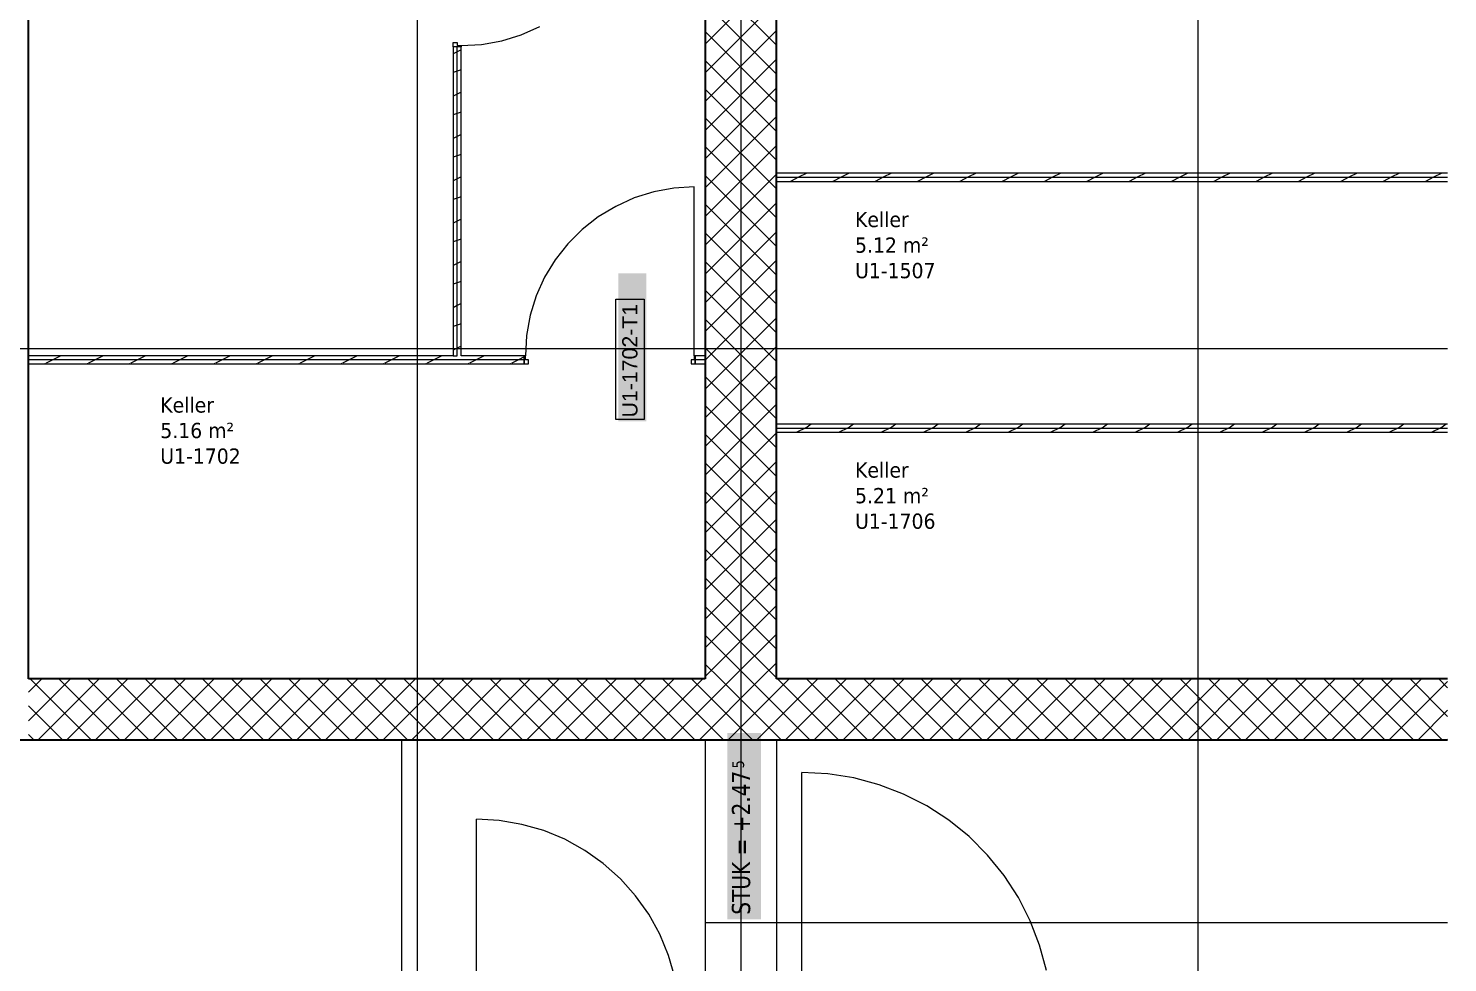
# Model space of a CAD drawing. Extents: x -1067 to 23308, y -6822 to 57810.
# Drawn here: x 59.2 to 198.8, y 185.9 to 277.8 of the extents above; entities that cross this region are included whole.
import ezdxf
from ezdxf.lldxf.tags import DXFTag

# ---------------------------------------------------------------- set-up
doc = ezdxf.new("R2010")
doc.units = 0
doc.layers.get('0').update_dxf_attribs({"lineweight": 13})
for name, color, linetype, lineweight in [('A-AREA-____-IDEN', 7, 'Continuous', 5), ('A-DETL-____-HDLN', 7, '_Verdeckte Linien_', 9), ('A-DOOR-____-IDEN', 7, 'Continuous', 5), ('A-DOOR-____-OTLN', 7, 'Continuous', 9), ('A-DOOR-FRAM-MCUT', 7, 'Continuous', 9), ('A-DOOR-OPNG-OTLN', 7, 'Continuous', 9), ('A-FLOR-____-OTLN', 7, 'Continuous', 9), ('A-WALL-____-MCUT', 7, 'Continuous', 35), ('A-WALL-____-PATT', 7, 'Continuous', 35), ('A-WALL-FNSH-MCUT', 7, 'Continuous', 35), ('S-GRID-____-OTLN', 7, 'Continuous', 5)]:
    doc.layers.add(name, color=color, linetype=linetype, lineweight=lineweight)
doc.styles.get("Standard").update_dxf_attribs({"font": 'arial.ttf'})
tags = doc.linetypes.add('_Rasterlinie_', pattern=[0.375, 0.2, -0.05, 0.075, -0.05]).pattern_tags.tags
tags[10:11] = [DXFTag(74, 4), DXFTag(75, 0), DXFTag(340, '0'), DXFTag(46, 1.0), DXFTag(50, 0.0), DXFTag(44, 0.0), DXFTag(45, 0.0)]
tags[8:9] = [DXFTag(74, 4), DXFTag(75, 0), DXFTag(340, '0'), DXFTag(46, 1.0), DXFTag(50, 0.0), DXFTag(44, 0.0), DXFTag(45, 0.0)]
tags[6:7] = [DXFTag(74, 4), DXFTag(75, 0), DXFTag(340, '0'), DXFTag(46, 1.0), DXFTag(50, 0.0), DXFTag(44, 0.0), DXFTag(45, 0.0)]
tags[4:5] = [DXFTag(74, 4), DXFTag(75, 0), DXFTag(340, '0'), DXFTag(46, 1.0), DXFTag(50, 0.0), DXFTag(44, 0.0), DXFTag(45, 0.0)]
tags = doc.linetypes.add('_Verdeckte Linien_', pattern=[0.15, 0.1, -0.05]).pattern_tags.tags
tags[6:7] = [DXFTag(74, 4), DXFTag(75, 0), DXFTag(340, '0'), DXFTag(46, 1.0), DXFTag(50, 0.0), DXFTag(44, 0.0), DXFTag(45, 0.0)]
tags[4:5] = [DXFTag(74, 4), DXFTag(75, 0), DXFTag(340, '0'), DXFTag(46, 1.0), DXFTag(50, 0.0), DXFTag(44, 0.0), DXFTag(45, 0.0)]
tags = doc.linetypes.add('Grundrissdarstellung Sturz', pattern=[0.25, 0.15, -0.05, 0, -0.05]).pattern_tags.tags
tags[10:11] = [DXFTag(74, 4), DXFTag(75, 0), DXFTag(340, '0'), DXFTag(46, 1.0), DXFTag(50, 0.0), DXFTag(44, 0.0), DXFTag(45, 0.0)]
tags[8:9] = [DXFTag(74, 4), DXFTag(75, 0), DXFTag(340, '0'), DXFTag(46, 1.0), DXFTag(50, 0.0), DXFTag(44, 0.0), DXFTag(45, 0.0)]
tags[6:7] = [DXFTag(74, 4), DXFTag(75, 0), DXFTag(340, '0'), DXFTag(46, 1.0), DXFTag(50, 0.0), DXFTag(44, 0.0), DXFTag(45, 0.0)]
tags[4:5] = [DXFTag(74, 4), DXFTag(75, 0), DXFTag(340, '0'), DXFTag(46, 1.0), DXFTag(50, 0.0), DXFTag(44, 0.0), DXFTag(45, 0.0)]

# ---------------------------------------------------------------- blocks, each defined once
blk = doc.blocks.new('Referenz-A0UJ2E68XE', base_point=(-1062.18, -175.86))
at = {"layer": 'A-DETL-____-HDLN', "color": 0, "linetype": '_Verdeckte Linien_', "ltscale": 0.13}
blk.add_line((198.84, 189.78), (125.8, 189.78), dxfattribs=at)
at = {"layer": 'A-DOOR-____-IDEN', "color": 0, "linetype": 'Continuous', "ltscale": 0.13}
for p, q in [((117.01, 239.3), (117.01, 251.14)), ((117.01, 251.14), (119.79, 251.14)), ((119.79, 251.14), (119.79, 239.3)), ((119.79, 239.3), (117.01, 239.3))]:
    blk.add_line(p, q, dxfattribs=at)
at = {"layer": 'A-DOOR-____-IDEN', "color": 7, "linetype": 'Continuous', "ltscale": 0.13, "true_color": 0xffffff}
for points in [[(117.25, 239.13), (120.01, 239.13), (117.25, 253.67)], [(120.01, 239.13), (117.25, 253.67), (120.01, 253.67)], [(127.97, 190.13), (131.3, 190.13), (127.97, 208.47)], [(131.3, 190.13), (127.97, 208.47), (131.3, 208.47)], [(128.16, 204.68), (130.3, 204.68), (128.16, 206.29)], [(130.3, 204.68), (128.16, 206.29), (130.3, 206.29)]]:
    blk.add_solid(points, dxfattribs=at)
at = {"layer": 'A-DOOR-____-OTLN', "color": 0, "linetype": 'Grundrissdarstellung Sturz', "ltscale": 0.13}
for p, q in [((125.8, 207.78), (125.8, 179.78)), ((132.8, 207.78), (132.8, 179.78))]:
    blk.add_line(p, q, dxfattribs=at)
at = {"layer": 'A-DOOR-FRAM-MCUT', "color": 0, "linetype": 'Continuous', "ltscale": 0.13}
for p, q in [((101, 276.38), (101.4, 276.38)), ((101, 275.98), (101, 276.38)), ((101.8, 275.98), (101, 275.98)), ((101.4, 276.38), (101.4, 276.08)), ((101.4, 276.08), (101.8, 276.08)), ((101.8, 276.08), (101.8, 275.98)), ((108.1, 245.58), (108, 245.58)), ((108, 245.58), (108, 244.78)), ((108, 244.78), (108.4, 244.78)), ((108.1, 245.18), (108.1, 245.58)), ((108.4, 245.18), (108.1, 245.18)), ((108.4, 244.78), (108.4, 245.18)), ((124.7, 245.18), (124.4, 245.18)), ((124.4, 245.18), (124.4, 244.78)), ((124.4, 244.78), (124.8, 244.78)), ((124.8, 245.58), (124.7, 245.58)), ((124.7, 245.58), (124.7, 245.18)), ((124.8, 244.78), (124.8, 245.58))]:
    blk.add_line(p, q, dxfattribs=at)
at = {"layer": 'A-DOOR-OPNG-OTLN', "color": 0, "linetype": 'Continuous', "ltscale": 0.13}
for p, q in [((107.69, 277.15), (109.52, 277.98)), ((103.8, 276.2), (105.78, 276.56)), ((105.78, 276.56), (107.69, 277.15)), ((101.8, 276.08), (103.8, 276.2)), ((120.73, 261.69), (118.82, 261.1)), ((122.7, 262.05), (120.73, 261.69)), ((124.7, 262.18), (122.7, 262.05)), ((124.7, 245.58), (124.7, 262.18)), ((116.99, 260.27), (115.27, 259.24)), ((118.82, 261.1), (116.99, 260.27)), ((115.27, 259.24), (113.7, 258)), ((113.7, 258), (112.28, 256.58)), ((112.28, 256.58), (111.04, 255.01)), ((111.04, 255.01), (110, 253.29)), ((110, 253.29), (109.18, 251.46)), ((109.18, 251.46), (108.59, 249.55)), ((108.59, 249.55), (108.22, 247.58)), ((108.22, 247.58), (108.1, 245.58)), ((135.3, 179.98), (135.3, 204.58)), ((137.87, 204.44), (135.3, 204.58)), ((140.42, 204.04), (137.87, 204.44)), ((142.9, 203.37), (140.42, 204.04)), ((145.31, 202.45), (142.9, 203.37)), ((147.6, 201.28), (145.31, 202.45)), ((149.76, 199.88), (147.6, 201.28)), ((103.3, 179.98), (103.3, 199.98)), ((105.54, 199.85), (103.3, 199.98)), ((107.75, 199.47), (105.54, 199.85)), ((151.76, 198.26), (149.76, 199.88)), ((109.91, 198.85), (107.75, 199.47)), ((111.98, 198), (109.91, 198.85)), ((113.94, 196.91), (111.98, 198)), ((115.77, 195.61), (113.94, 196.91)), ((153.58, 196.44), (151.76, 198.26)), ((117.45, 194.12), (115.77, 195.61)), ((155.2, 194.44), (153.58, 196.44)), ((118.94, 192.45), (117.45, 194.12)), ((156.61, 192.28), (155.2, 194.44)), ((120.24, 190.62), (118.94, 192.45)), ((157.78, 189.98), (156.61, 192.28)), ((121.32, 188.65), (120.24, 190.62)), ((158.7, 187.58), (157.78, 189.98)), ((122.18, 186.58), (121.32, 188.65)), ((159.37, 185.09), (158.7, 187.58)), ((122.8, 184.43), (122.18, 186.58))]:
    blk.add_line(p, q, dxfattribs=at)
at = {"layer": 'A-FLOR-____-OTLN', "color": 0, "linetype": 'Continuous', "ltscale": 0.13}
blk.add_line((95.9, 207.78), (95.9, 179.78), dxfattribs=at)
at = {"layer": 'A-WALL-____-MCUT', "color": 0, "linetype": 'Continuous', "ltscale": 0.35}
for p, q in [((59.2, 213.78), (59.2, 332.98)), ((125.8, 317.48), (125.8, 213.78)), ((132.8, 263.13), (132.8, 312.48)), ((132.8, 213.78), (132.8, 263.13)), ((125.8, 213.78), (59.2, 213.78)), ((198.84, 213.78), (132.8, 213.78)), ((-30.4, 207.78), (198.84, 207.78))]:
    blk.add_line(p, q, dxfattribs=at)
at = {"layer": 'A-WALL-____-MCUT', "color": 0, "linetype": 'Continuous', "lineweight": 9, "ltscale": 0.13}
for p, q in [((101.4, 245.58), (101.4, 275.98)), ((132.8, 263.13), (198.84, 263.13)), ((108, 245.18), (59.2, 245.18)), ((101, 245.58), (101.4, 245.58)), ((125.8, 245.18), (124.8, 245.18)), ((132.8, 238.45), (198.84, 238.45))]:
    blk.add_line(p, q, dxfattribs=at)
at = {"layer": 'A-WALL-____-PATT', "color": 0, "linetype": 'Continuous', "lineweight": 9, "ltscale": 0.13}
for p, q in [((125.8, 276.24), (132.8, 283.24)), ((132.8, 276.12), (125.8, 283.12)), ((125.8, 273.41), (132.8, 280.41)), ((132.8, 273.29), (125.8, 280.29)), ((125.8, 270.58), (132.8, 277.58)), ((132.8, 270.46), (125.8, 277.46)), ((101.4, 275.48), (101, 275.28)), ((101.8, 275.68), (101.4, 275.48)), ((101.8, 273.71), (101.4, 273.57)), ((125.8, 267.75), (132.8, 274.75)), ((132.8, 267.63), (125.8, 274.63)), ((101.4, 273.57), (101, 273.44)), ((101.4, 271.32), (101, 271.12)), ((101.8, 271.52), (101.4, 271.32)), ((125.8, 264.93), (132.8, 271.93)), ((132.8, 264.81), (125.8, 271.81)), ((101.8, 269.54), (101.4, 269.41)), ((101.4, 269.41), (101, 269.28)), ((125.8, 262.1), (132.8, 269.1)), ((132.8, 261.98), (125.8, 268.98)), ((101.4, 267.15), (101, 266.95)), ((101.8, 267.35), (101.4, 267.15)), ((101.8, 265.38), (101.4, 265.25)), ((125.8, 259.27), (132.8, 266.27)), ((132.8, 259.15), (125.8, 266.15)), ((101.4, 265.25), (101, 265.11)), ((101.4, 262.99), (101, 262.79)), ((101.8, 263.19), (101.4, 262.99)), ((125.8, 256.44), (132.8, 263.44)), ((132.8, 256.32), (125.8, 263.32)), ((134.99, 263.13), (134.19, 262.73)), ((135.79, 263.53), (134.99, 263.13)), ((139.16, 263.13), (138.36, 262.73)), ((139.96, 263.53), (139.16, 263.13)), ((143.32, 263.13), (142.52, 262.73)), ((144.12, 263.53), (143.32, 263.13)), ((147.49, 263.13), (146.69, 262.73)), ((148.29, 263.53), (147.49, 263.13)), ((151.65, 263.13), (150.85, 262.73)), ((152.45, 263.53), (151.65, 263.13)), ((155.82, 263.13), (155.02, 262.73)), ((156.62, 263.53), (155.82, 263.13)), ((159.98, 263.13), (159.18, 262.73)), ((160.78, 263.53), (159.98, 263.13)), ((164.15, 263.13), (163.35, 262.73)), ((164.95, 263.53), (164.15, 263.13)), ((168.31, 263.13), (167.51, 262.73)), ((169.11, 263.53), (168.31, 263.13)), ((172.48, 263.13), (171.68, 262.73)), ((173.28, 263.53), (172.48, 263.13)), ((176.64, 263.13), (175.84, 262.73)), ((177.44, 263.53), (176.64, 263.13)), ((180.81, 263.13), (180.01, 262.73)), ((181.61, 263.53), (180.81, 263.13)), ((184.97, 263.13), (184.17, 262.73)), ((185.77, 263.53), (184.97, 263.13)), ((189.14, 263.13), (188.34, 262.73)), ((189.94, 263.53), (189.14, 263.13)), ((193.3, 263.13), (192.5, 262.73)), ((194.1, 263.53), (193.3, 263.13)), ((197.47, 263.13), (196.67, 262.73)), ((198.27, 263.53), (197.47, 263.13)), ((101.8, 261.21), (101.4, 261.08)), ((101.4, 261.08), (101, 260.95)), ((125.8, 253.61), (132.8, 260.61)), ((132.8, 253.49), (125.8, 260.49)), ((101.4, 258.82), (101, 258.62)), ((101.8, 259.02), (101.4, 258.82)), ((101.8, 257.05), (101.4, 256.92)), ((125.8, 250.78), (132.8, 257.78)), ((132.8, 250.66), (125.8, 257.66)), ((101.4, 256.92), (101, 256.78)), ((101.4, 254.66), (101, 254.46)), ((101.8, 254.86), (101.4, 254.66)), ((125.8, 247.96), (132.8, 254.96)), ((132.8, 247.84), (125.8, 254.84)), ((101.4, 252.75), (101, 252.62)), ((101.8, 252.88), (101.4, 252.75)), ((125.8, 245.13), (132.8, 252.13)), ((132.8, 245.01), (125.8, 252.01)), ((101.4, 250.5), (101, 250.3)), ((101.8, 250.7), (101.4, 250.5)), ((101.4, 248.59), (101, 248.45)), ((101.8, 248.72), (101.4, 248.59)), ((125.8, 242.3), (132.8, 249.3)), ((132.8, 242.18), (125.8, 249.18)), ((101.4, 246.33), (101, 246.13)), ((101.8, 246.53), (101.4, 246.33)), ((125.8, 239.47), (132.8, 246.47)), ((132.8, 239.35), (125.8, 246.35)), ((60.9, 244.8), (60.82, 244.78)), ((61.61, 245.18), (60.96, 244.85)), ((62.41, 245.58), (61.61, 245.18)), ((65.07, 244.8), (64.98, 244.78)), ((65.77, 245.18), (65.13, 244.85)), ((66.57, 245.58), (65.77, 245.18)), ((69.23, 244.8), (69.15, 244.78)), ((69.94, 245.18), (69.29, 244.85)), ((70.74, 245.58), (69.94, 245.18)), ((73.4, 244.8), (73.31, 244.78)), ((74.1, 245.18), (73.46, 244.85)), ((74.9, 245.58), (74.1, 245.18)), ((77.56, 244.8), (77.48, 244.78)), ((78.27, 245.18), (77.62, 244.85)), ((79.07, 245.58), (78.27, 245.18)), ((81.73, 244.8), (81.64, 244.78)), ((82.43, 245.18), (81.79, 244.85)), ((83.23, 245.58), (82.43, 245.18)), ((85.89, 244.8), (85.81, 244.78)), ((86.6, 245.18), (85.95, 244.85)), ((87.4, 245.58), (86.6, 245.18)), ((90.06, 244.8), (89.97, 244.78)), ((90.76, 245.18), (90.12, 244.85)), ((91.56, 245.58), (90.76, 245.18)), ((94.22, 244.8), (94.14, 244.78)), ((94.93, 245.18), (94.28, 244.85)), ((95.73, 245.58), (94.93, 245.18)), ((98.39, 244.81), (98.3, 244.78)), ((99.09, 245.18), (98.45, 244.85)), ((99.89, 245.58), (99.09, 245.18)), ((102.55, 244.81), (102.47, 244.78)), ((103.26, 245.18), (102.61, 244.85)), ((104.06, 245.58), (103.26, 245.18)), ((106.72, 244.81), (106.63, 244.78)), ((107.42, 245.18), (106.78, 244.85)), ((108, 245.47), (107.42, 245.18)), ((124.88, 245.58), (124.8, 245.54)), ((125.8, 236.64), (132.8, 243.64)), ((132.8, 236.52), (125.8, 243.52)), ((125.8, 233.81), (132.8, 240.81)), ((132.8, 233.69), (125.8, 240.69)), ((136.23, 238.85), (135.82, 238.55)), ((140.4, 238.85), (139.99, 238.55)), ((144.56, 238.85), (144.16, 238.55)), ((148.73, 238.85), (148.32, 238.55)), ((152.89, 238.85), (152.49, 238.55)), ((157.06, 238.85), (156.65, 238.55)), ((161.22, 238.85), (160.82, 238.55)), ((165.39, 238.85), (164.98, 238.55)), ((169.55, 238.85), (169.15, 238.55)), ((173.72, 238.85), (173.31, 238.55)), ((177.88, 238.85), (177.48, 238.55)), ((182.05, 238.85), (181.64, 238.55)), ((186.21, 238.85), (185.81, 238.55)), ((190.38, 238.85), (189.97, 238.55)), ((194.54, 238.85), (194.14, 238.55)), ((198.71, 238.85), (198.3, 238.55)), ((125.8, 230.98), (132.8, 237.98)), ((132.8, 230.86), (125.8, 237.86)), ((135.62, 238.45), (134.82, 238.05)), ((135.93, 238.6), (135.62, 238.45)), ((139.79, 238.45), (138.99, 238.05)), ((140.1, 238.6), (139.79, 238.45)), ((143.95, 238.45), (143.15, 238.05)), ((144.26, 238.6), (143.95, 238.45)), ((148.12, 238.45), (147.32, 238.05)), ((148.43, 238.6), (148.12, 238.45)), ((152.28, 238.45), (151.48, 238.05)), ((152.59, 238.6), (152.28, 238.45)), ((156.45, 238.45), (155.65, 238.05)), ((156.76, 238.6), (156.45, 238.45)), ((160.61, 238.45), (159.81, 238.05)), ((160.92, 238.6), (160.61, 238.45)), ((164.78, 238.45), (163.98, 238.05)), ((165.09, 238.6), (164.78, 238.45)), ((168.94, 238.45), (168.14, 238.05)), ((169.25, 238.6), (168.94, 238.45)), ((173.11, 238.45), (172.31, 238.05)), ((173.41, 238.6), (173.11, 238.45)), ((177.27, 238.45), (176.47, 238.05)), ((177.58, 238.6), (177.27, 238.45)), ((181.44, 238.45), (180.64, 238.05)), ((181.74, 238.6), (181.44, 238.45)), ((185.6, 238.45), (184.8, 238.05)), ((185.91, 238.6), (185.6, 238.45)), ((189.77, 238.45), (188.97, 238.05)), ((190.07, 238.6), (189.77, 238.45)), ((193.93, 238.45), (193.13, 238.05)), ((194.24, 238.6), (193.93, 238.45)), ((198.1, 238.45), (197.3, 238.05)), ((198.4, 238.6), (198.1, 238.45)), ((125.8, 228.16), (132.8, 235.16)), ((132.8, 228.04), (125.8, 235.04)), ((125.8, 225.33), (132.8, 232.33)), ((132.8, 225.21), (125.8, 232.21)), ((125.8, 222.5), (132.8, 229.5)), ((132.8, 222.38), (125.8, 229.38)), ((125.8, 219.67), (132.8, 226.67)), ((132.8, 219.55), (125.8, 226.55)), ((125.8, 216.84), (132.8, 223.84)), ((132.8, 216.72), (125.8, 223.72)), ((125.8, 214.01), (132.8, 221.01)), ((132.8, 213.89), (125.8, 220.89)), ((130.09, 213.78), (125.8, 218.07)), ((128.39, 213.78), (132.8, 218.19)), ((127.26, 213.78), (125.8, 215.24)), ((131.22, 213.78), (132.8, 215.36)), ((59.2, 212.47), (60.51, 213.78)), ((59.2, 209.64), (63.34, 213.78)), ((65.38, 207.78), (59.38, 213.78)), ((60.17, 207.78), (66.17, 213.78)), ((68.21, 207.78), (62.21, 213.78)), ((63, 207.78), (69, 213.78)), ((71.04, 207.78), (65.04, 213.78)), ((65.82, 207.78), (71.82, 213.78)), ((73.87, 207.78), (67.87, 213.78)), ((68.65, 207.78), (74.65, 213.78)), ((76.7, 207.78), (70.7, 213.78)), ((71.48, 207.78), (77.48, 213.78)), ((79.52, 207.78), (73.52, 213.78)), ((74.31, 207.78), (80.31, 213.78)), ((82.35, 207.78), (76.35, 213.78)), ((77.14, 207.78), (83.14, 213.78)), ((85.18, 207.78), (79.18, 213.78)), ((79.97, 207.78), (85.97, 213.78)), ((88.01, 207.78), (82.01, 213.78)), ((82.79, 207.78), (88.79, 213.78)), ((90.84, 207.78), (84.84, 213.78)), ((85.62, 207.78), (91.62, 213.78)), ((93.67, 207.78), (87.67, 213.78)), ((88.45, 207.78), (94.45, 213.78)), ((96.5, 207.78), (90.5, 213.78)), ((91.28, 207.78), (97.28, 213.78)), ((99.32, 207.78), (93.32, 213.78)), ((94.11, 207.78), (100.11, 213.78)), ((102.15, 207.78), (96.15, 213.78)), ((96.94, 207.78), (102.94, 213.78)), ((104.98, 207.78), (98.98, 213.78)), ((99.77, 207.78), (105.77, 213.78)), ((107.81, 207.78), (101.81, 213.78)), ((102.59, 207.78), (108.59, 213.78)), ((110.64, 207.78), (104.64, 213.78)), ((105.42, 207.78), (111.42, 213.78)), ((113.47, 207.78), (107.47, 213.78)), ((108.25, 207.78), (114.25, 213.78)), ((116.29, 207.78), (110.29, 213.78)), ((111.08, 207.78), (117.08, 213.78)), ((119.12, 207.78), (113.12, 213.78)), ((113.91, 207.78), (119.91, 213.78)), ((121.95, 207.78), (115.95, 213.78)), ((116.74, 207.78), (122.74, 213.78)), ((124.78, 207.78), (118.78, 213.78)), ((119.56, 207.78), (125.56, 213.78)), ((127.61, 207.78), (121.61, 213.78)), ((122.39, 207.78), (128.39, 213.78)), ((130.44, 207.78), (124.44, 213.78)), ((125.22, 207.78), (131.22, 213.78)), ((133.26, 207.78), (127.26, 213.78)), ((128.05, 207.78), (134.05, 213.78)), ((136.09, 207.78), (130.09, 213.78)), ((130.88, 207.78), (136.88, 213.78)), ((138.92, 207.78), (132.92, 213.78)), ((133.71, 207.78), (139.71, 213.78)), ((141.75, 207.78), (135.75, 213.78)), ((136.53, 207.78), (142.53, 213.78)), ((144.58, 207.78), (138.58, 213.78)), ((139.36, 207.78), (145.36, 213.78)), ((147.41, 207.78), (141.41, 213.78)), ((142.19, 207.78), (148.19, 213.78)), ((150.24, 207.78), (144.24, 213.78)), ((145.02, 207.78), (151.02, 213.78)), ((153.06, 207.78), (147.06, 213.78)), ((147.85, 207.78), (153.85, 213.78)), ((155.89, 207.78), (149.89, 213.78)), ((150.68, 207.78), (156.68, 213.78)), ((158.72, 207.78), (152.72, 213.78)), ((153.51, 207.78), (159.51, 213.78)), ((161.55, 207.78), (155.55, 213.78)), ((156.33, 207.78), (162.33, 213.78)), ((164.38, 207.78), (158.38, 213.78)), ((159.16, 207.78), (165.16, 213.78)), ((167.21, 207.78), (161.21, 213.78)), ((161.99, 207.78), (167.99, 213.78)), ((170.03, 207.78), (164.03, 213.78)), ((164.82, 207.78), (170.82, 213.78)), ((172.86, 207.78), (166.86, 213.78)), ((167.65, 207.78), (173.65, 213.78)), ((175.69, 207.78), (169.69, 213.78)), ((170.48, 207.78), (176.48, 213.78)), ((178.52, 207.78), (172.52, 213.78)), ((173.3, 207.78), (179.3, 213.78)), ((181.35, 207.78), (175.35, 213.78)), ((176.13, 207.78), (182.13, 213.78)), ((184.18, 207.78), (178.18, 213.78)), ((178.96, 207.78), (184.96, 213.78)), ((187, 207.78), (181, 213.78)), ((181.79, 207.78), (187.79, 213.78)), ((189.83, 207.78), (183.83, 213.78)), ((184.62, 207.78), (190.62, 213.78)), ((192.66, 207.78), (186.66, 213.78)), ((187.45, 207.78), (193.45, 213.78)), ((195.49, 207.78), (189.49, 213.78)), ((190.27, 207.78), (196.27, 213.78)), ((198.32, 207.78), (192.32, 213.78)), ((198.84, 210.08), (195.15, 213.78)), ((198.84, 212.91), (197.98, 213.78)), ((193.1, 207.78), (198.84, 213.52)), ((62.55, 207.78), (59.2, 211.13)), ((195.93, 207.78), (198.84, 210.69)), ((59.73, 207.78), (59.2, 208.3)), ((198.76, 207.78), (198.84, 207.86))]:
    blk.add_line(p, q, dxfattribs=at)
at = {"layer": 'A-WALL-FNSH-MCUT', "color": 0, "linetype": 'Continuous', "lineweight": 9, "ltscale": 0.13}
for p, q in [((101, 275.98), (101, 245.58)), ((101.8, 275.98), (101, 275.98)), ((101.8, 245.58), (101.8, 275.98)), ((198.84, 263.53), (132.8, 263.53)), ((132.8, 262.73), (198.84, 262.73)), ((101, 245.58), (59.2, 245.58)), ((59.2, 244.78), (108, 244.78)), ((108, 245.58), (101.8, 245.58)), ((108, 244.78), (108, 245.58)), ((125.8, 245.58), (124.8, 245.58)), ((124.8, 245.58), (124.8, 244.78)), ((124.8, 244.78), (125.8, 244.78)), ((198.84, 238.85), (132.8, 238.85)), ((132.8, 238.05), (198.84, 238.05))]:
    blk.add_line(p, q, dxfattribs=at)
at = {"layer": 'S-GRID-____-OTLN', "color": 0, "linetype": '_Rasterlinie_', "ltscale": 0.13}
for p, q in [((129.3, 560.56), (129.3, 159.77)), ((97.5, -172.39), (97.5, 546.38)), ((174.3, -172.39), (174.3, 546.38)), ((-101.1, 246.28), (198.84, 246.28))]:
    blk.add_line(p, q, dxfattribs=at)
at = {"layer": 'A-AREA-____-IDEN', "color": 0, "linetype": 'Continuous', "ltscale": 0.13, "char_height": 1.5, "attachment_point": 1}
for s, insert in [('{\\W0.9;\\fVerdana;Keller}', (140.54, 259.73)), ('{\\W0.9;\\fVerdana;5.12 m²}', (140.54, 257.21)), ('{\\W0.9;\\fVerdana;U1-1507}', (140.54, 254.7)), ('{\\W0.9;\\fVerdana;Keller}', (72.18, 241.48)), ('{\\W0.9;\\fVerdana;5.16 m²}', (72.18, 238.97)), ('{\\W0.9;\\fVerdana;U1-1702}', (72.18, 236.45)), ('{\\W0.9;\\fVerdana;Keller}', (140.54, 235.08)), ('{\\W0.9;\\fVerdana;5.21 m²}', (140.54, 232.56)), ('{\\W0.9;\\fVerdana;U1-1706}', (140.54, 230.05))]:
    blk.add_mtext(s, dxfattribs=dict(at, insert=insert))
at = {"layer": 'A-DOOR-____-IDEN', "color": 0, "linetype": 'Continuous', "ltscale": 0.13, "attachment_point": 1, "rotation": 90}
for s, insert, char_height in [('{\\fArial;U1-1702-T1}', (117.63, 239.5), 1.5), ('{\\W0.8;\\fVerdana;5}', (128.45, 204.97), 1.1699), ('{\\W0.8;\\fVerdana;STUK = +2.47}', (128.42, 190.58), 1.8)]:
    blk.add_mtext(s, dxfattribs=dict(at, insert=insert, char_height=char_height))

msp = doc.modelspace()

# ---------------------------------------------------------------- block references
at = {"color": 9, "lineweight": 25, "ltscale": 0.25, "true_color": 0xc0c0c0}
msp.add_blockref('Referenz-A0UJ2E68XE', (-1062.18, -175.86), dxfattribs=at)

doc.saveas('drawing.dxf')
